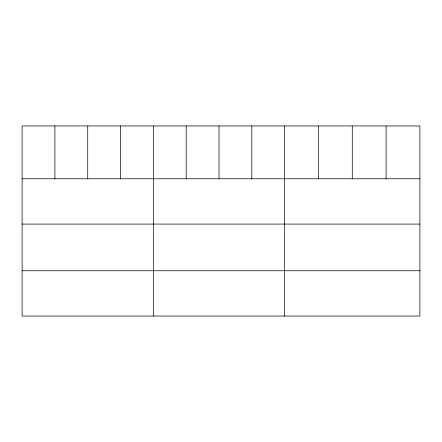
<?xml version="1.0" encoding="UTF-8"?>
<svg xmlns="http://www.w3.org/2000/svg" width="442" height="442" viewBox="0 0 442 442"><rect width="100%" height="100%" fill="white"/><g stroke="black" fill="none" stroke-linecap="round" stroke-linejoin="round"><path stroke-width="0.66" d="M419.9 178.783L419.9 316.058L22.1 316.058L22.1 125.942L419.9 125.942L419.9 178.783L22.1 178.783M22.1 224.083L419.9 224.083M22.1 270.758L419.9 270.758M386.087 125.942L386.087 178.783M352.274 125.942L352.274 178.783M318.461 125.942L318.461 178.783M284.648 125.942L284.648 316.058M251.829 125.942L251.829 178.783M219.011 125.942L219.011 178.783M186.192 125.942L186.192 178.783M153.374 125.942L153.374 316.058M120.555 125.942L120.555 178.783M87.737 125.942L87.737 178.783M54.919 125.942L54.919 178.783"/></g></svg>
